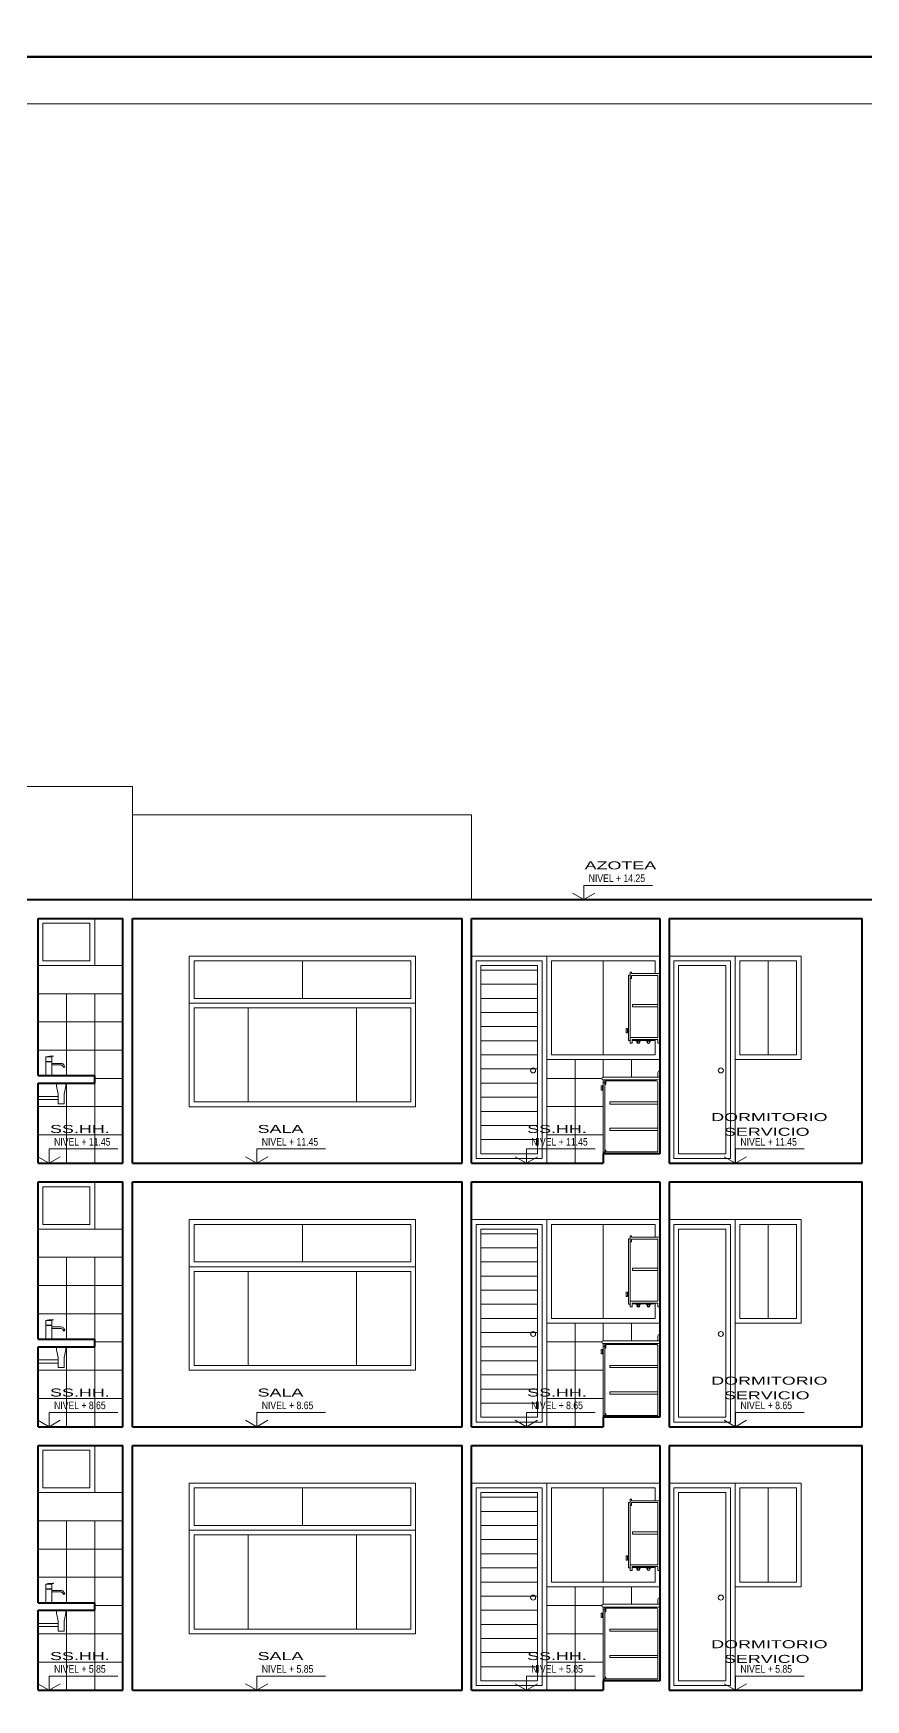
# Model space of a CAD drawing. Header units: inches. Extents: x 155.3 to 248.5, y 20.6 to 88.6.
# Drawn here: x 216.21 to 225.04, y 37.12 to 54.82 of the extents above; entities that cross this region are included whole.
import ezdxf

# ---------------------------------------------------------------- set-up
doc = ezdxf.new("R2010")
doc.units = ezdxf.units.IN
doc.header["$MEASUREMENT"] = 0
doc.layers.add('MURO', color=7, linetype='Continuous')
doc.layers.add('TEXTURAS', color=251, linetype='Continuous')
doc.styles.add('ARIAL', font='ARIALN.TTF')
doc.styles.add('COTA-DETA', font='swissel.ttf', dxfattribs={"width": 1.5})

msp = doc.modelspace()

# ---------------------------------------------------------------- hatches: boundary and pattern name
at = {"layer": 'TEXTURAS', "lineweight": 0}
h = msp.add_hatch(dxfattribs=at)
h.set_pattern_fill('_USER', color=251, scale=0.15, style=0, pattern_type=0)
h.set_pattern_definition([(0, (220.9578, 42.91835), (0, 0.15), [])])
h.paths.add_polyline_path([(221.558, 44.918), (220.958, 44.918), (220.958, 42.918), (221.558, 42.918)])
h = msp.add_hatch(dxfattribs=at)
h.set_pattern_fill('_USER', color=251, scale=0.3, style=0, double=1, pattern_type=0)
h.set_pattern_definition([(0, (216.2578, 42.81835), (0, 0.3), []), (90, (216.2578, 42.81835), (-0.3, 2e-17), [])])
h.paths.add_polyline_path([(217.158, 44.618), (216.258, 44.618), (216.258, 43.748), (216.339, 43.748), (216.339, 43.894), (216.339, 43.946), (216.346, 43.946, -0.15979), (216.378, 43.953), (216.409, 43.957), (216.421, 43.955), (216.421, 43.953), (216.395, 43.947), (216.404, 43.946), (216.404, 43.897), (216.404, 43.878), (216.503, 43.878, -0.228457), (216.531, 43.862), (216.541, 43.843), (216.529, 43.834), (216.518, 43.853), (216.503, 43.863), (216.404, 43.863), (216.404, 43.748), (216.858, 43.748), (216.858, 43.668), (216.551, 43.668), (216.551, 43.636), (216.533, 43.552), (216.533, 43.447), (216.471, 43.447), (216.471, 43.495), (216.258, 43.495), (216.258, 42.818), (217.158, 42.818)])
h = msp.add_hatch(dxfattribs=at)
h.set_pattern_fill('_USER', color=251, scale=0.3, style=0, double=1, pattern_type=0)
h.set_pattern_definition([(0, (221.6578, 42.81835), (0, 0.3), []), (90, (221.6578, 42.81835), (-0.3, 2e-17), [])])
h.paths.add_polyline_path([(222.258, 43.612), (222.248, 43.612), (222.248, 43.593), (222.235, 43.593), (222.235, 43.638), (222.248, 43.638), (222.248, 43.632), (222.258, 43.632), (222.258, 43.675), (222.276, 43.675), (222.276, 43.692), (222.276, 43.702), (222.258, 43.702, -1), (222.258, 43.732), (222.838, 43.732), (222.838, 43.782, -0.414214), (222.858, 43.802), (222.858, 43.918), (221.658, 43.918), (221.658, 42.818), (222.258, 42.818), (222.258, 42.918), (222.276, 42.918), (222.276, 42.936), (222.258, 42.936)])
h = msp.add_hatch(dxfattribs=at)
h.set_pattern_fill('_USER', color=251, scale=0.15, style=0, pattern_type=0)
h.set_pattern_definition([(0, (220.9578, 40.11835), (0, 0.15), [])])
h.paths.add_polyline_path([(221.558, 42.118), (220.958, 42.118), (220.958, 40.118), (221.558, 40.118)])
h = msp.add_hatch(dxfattribs=at)
h.set_pattern_fill('_USER', color=251, scale=0.3, style=0, double=1, pattern_type=0)
h.set_pattern_definition([(0, (216.2578, 40.01835), (0, 0.3), []), (90, (216.2578, 40.01835), (-0.3, 2e-17), [])])
h.paths.add_polyline_path([(217.158, 41.818), (216.258, 41.818), (216.258, 40.948), (216.339, 40.948), (216.339, 41.094), (216.339, 41.146), (216.346, 41.146, -0.15979), (216.378, 41.153), (216.409, 41.157), (216.421, 41.155), (216.421, 41.153), (216.395, 41.147), (216.404, 41.146), (216.404, 41.097), (216.404, 41.078), (216.503, 41.078, -0.228457), (216.531, 41.062), (216.541, 41.043), (216.529, 41.034), (216.518, 41.053), (216.503, 41.063), (216.404, 41.063), (216.404, 40.948), (216.858, 40.948), (216.858, 40.868), (216.551, 40.868), (216.551, 40.836), (216.533, 40.752), (216.533, 40.647), (216.471, 40.647), (216.471, 40.695), (216.258, 40.695), (216.258, 40.018), (217.158, 40.018)])
h = msp.add_hatch(dxfattribs=at)
h.set_pattern_fill('_USER', color=251, scale=0.3, style=0, double=1, pattern_type=0)
h.set_pattern_definition([(0, (221.6578, 40.01835), (0, 0.3), []), (90, (221.6578, 40.01835), (-0.3, 2e-17), [])])
h.paths.add_polyline_path([(222.258, 40.812), (222.248, 40.812), (222.248, 40.793), (222.235, 40.793), (222.235, 40.838), (222.248, 40.838), (222.248, 40.832), (222.258, 40.832), (222.258, 40.875), (222.276, 40.875), (222.276, 40.892), (222.276, 40.902), (222.258, 40.902, -1), (222.258, 40.932), (222.838, 40.932), (222.838, 40.982, -0.414214), (222.858, 41.002), (222.858, 41.118), (221.658, 41.118), (221.658, 40.018), (222.258, 40.018), (222.258, 40.118), (222.276, 40.118), (222.276, 40.136), (222.258, 40.136)])
h = msp.add_hatch(dxfattribs=at)
h.set_pattern_fill('_USER', color=251, scale=0.15, style=0, pattern_type=0)
h.set_pattern_definition([(0, (220.9578, 37.31835), (0, 0.15), [])])
h.paths.add_polyline_path([(221.558, 39.318), (220.958, 39.318), (220.958, 37.318), (221.558, 37.318)])
h = msp.add_hatch(dxfattribs=at)
h.set_pattern_fill('_USER', color=251, scale=0.3, style=0, double=1, pattern_type=0)
h.set_pattern_definition([(0, (216.2578, 37.21835), (0, 0.3), []), (90, (216.2578, 37.21835), (-0.3, 2e-17), [])])
h.paths.add_polyline_path([(217.158, 39.018), (216.258, 39.018), (216.258, 38.148), (216.339, 38.148), (216.339, 38.294), (216.339, 38.346), (216.346, 38.346, -0.15979), (216.378, 38.353), (216.409, 38.357), (216.421, 38.355), (216.421, 38.353), (216.395, 38.347), (216.404, 38.346), (216.404, 38.297), (216.404, 38.278), (216.503, 38.278, -0.228457), (216.531, 38.262), (216.541, 38.243), (216.529, 38.234), (216.518, 38.253), (216.503, 38.263), (216.404, 38.263), (216.404, 38.148), (216.858, 38.148), (216.858, 38.068), (216.551, 38.068), (216.551, 38.036), (216.533, 37.952), (216.533, 37.847), (216.471, 37.847), (216.471, 37.895), (216.258, 37.895), (216.258, 37.218), (217.158, 37.218)])
h = msp.add_hatch(dxfattribs=at)
h.set_pattern_fill('_USER', color=251, scale=0.3, style=0, double=1, pattern_type=0)
h.set_pattern_definition([(0, (221.6578, 37.21835), (0, 0.3), []), (90, (221.6578, 37.21835), (-0.3, 2e-17), [])])
h.paths.add_polyline_path([(222.258, 38.012), (222.248, 38.012), (222.248, 37.993), (222.235, 37.993), (222.235, 38.038), (222.248, 38.038), (222.248, 38.032), (222.258, 38.032), (222.258, 38.075), (222.276, 38.075), (222.276, 38.092), (222.276, 38.102), (222.258, 38.102, -1), (222.258, 38.132), (222.838, 38.132), (222.838, 38.182, -0.414214), (222.858, 38.202), (222.858, 38.318), (221.658, 38.318), (221.658, 37.218), (222.258, 37.218), (222.258, 37.318), (222.276, 37.318), (222.276, 37.336), (222.258, 37.336)])

# ---------------------------------------------------------------- linework, layer by layer
at = {"color": 144, "lineweight": 9}
for p, q in [((222.05, 45.618), (221.932, 45.686)), ((222.05, 45.618), (222.05, 45.769)), ((222.05, 45.769), (222.781, 45.769)), ((222.05, 45.618), (222.168, 45.686)), ((216.374, 42.818), (216.256, 42.886)), ((216.374, 42.818), (216.374, 42.969)), ((216.374, 42.969), (217.105, 42.969)), ((216.374, 42.818), (216.492, 42.886)), ((218.578, 42.818), (218.461, 42.886)), ((218.578, 42.818), (218.578, 42.969)), ((218.578, 42.969), (219.309, 42.969)), ((218.578, 42.818), (218.696, 42.886)), ((221.441, 42.818), (221.323, 42.886)), ((221.441, 42.818), (221.441, 42.969)), ((221.441, 42.969), (222.171, 42.969)), ((221.441, 42.818), (221.559, 42.886)), ((223.66, 42.818), (223.542, 42.886)), ((223.66, 42.818), (223.66, 42.969)), ((223.66, 42.969), (224.391, 42.969)), ((223.66, 42.818), (223.778, 42.886)), ((216.374, 40.018), (216.256, 40.086)), ((216.374, 40.018), (216.374, 40.169)), ((216.374, 40.169), (217.105, 40.169)), ((216.374, 40.018), (216.492, 40.086)), ((218.578, 40.018), (218.461, 40.086)), ((218.578, 40.018), (218.578, 40.169)), ((218.578, 40.169), (219.309, 40.169)), ((218.578, 40.018), (218.696, 40.086)), ((221.441, 40.018), (221.323, 40.086)), ((221.441, 40.018), (221.441, 40.169)), ((221.441, 40.169), (222.171, 40.169)), ((221.441, 40.018), (221.559, 40.086)), ((223.66, 40.018), (223.542, 40.086)), ((223.66, 40.018), (223.66, 40.169)), ((223.66, 40.169), (224.391, 40.169)), ((223.66, 40.018), (223.778, 40.086)), ((216.374, 37.218), (216.374, 37.369)), ((216.374, 37.369), (217.105, 37.369)), ((218.578, 37.218), (218.578, 37.369)), ((218.578, 37.369), (219.309, 37.369)), ((221.441, 37.218), (221.441, 37.369)), ((221.441, 37.369), (222.171, 37.369)), ((223.66, 37.218), (223.66, 37.369)), ((223.66, 37.369), (224.391, 37.369)), ((216.374, 37.218), (216.256, 37.286)), ((216.374, 37.218), (216.492, 37.286)), ((218.578, 37.218), (218.461, 37.286)), ((218.578, 37.218), (218.696, 37.286)), ((221.441, 37.218), (221.323, 37.286)), ((221.441, 37.218), (221.559, 37.286)), ((223.66, 37.218), (223.542, 37.286)), ((223.66, 37.218), (223.778, 37.286))]:
    msp.add_line(p, q, dxfattribs=at)
at = {"lineweight": 0}
msp.add_lwpolyline([(207.506, 54.071), (242.759, 54.071), (242.759, 21.071), (207.506, 21.071)], close=True, dxfattribs=at)
at = {"layer": 'MURO', "color": 7, "lineweight": 40}
for p, q in [((210.058, 45.618), (240.058, 45.618)), ((216.258, 45.418), (217.158, 45.418)), ((216.258, 43.748), (216.258, 45.418)), ((217.158, 42.818), (217.158, 45.418)), ((217.258, 45.418), (220.758, 45.418)), ((217.258, 42.818), (217.258, 45.418)), ((220.758, 42.818), (220.758, 45.418)), ((220.858, 45.418), (222.858, 45.418)), ((220.858, 42.818), (220.858, 45.418)), ((222.858, 45.418), (222.858, 42.918)), ((222.958, 45.418), (225.008, 45.418)), ((222.958, 45.418), (222.958, 42.818)), ((225.008, 42.818), (225.008, 45.418)), ((216.258, 43.748), (216.858, 43.748)), ((216.858, 43.668), (216.858, 43.748)), ((216.258, 43.668), (216.858, 43.668)), ((216.258, 42.818), (216.258, 43.668)), ((222.858, 42.918), (222.258, 42.918)), ((222.258, 42.918), (222.258, 42.818)), ((222.258, 42.918), (222.258, 42.818)), ((216.258, 42.818), (217.158, 42.818)), ((217.258, 42.818), (220.758, 42.818)), ((220.858, 42.818), (222.258, 42.818)), ((222.958, 42.818), (225.008, 42.818)), ((216.258, 42.618), (217.158, 42.618)), ((216.258, 40.948), (216.258, 42.618)), ((217.158, 40.018), (217.158, 42.618)), ((217.258, 42.618), (220.758, 42.618)), ((217.258, 40.018), (217.258, 42.618)), ((220.758, 40.018), (220.758, 42.618)), ((220.858, 42.618), (222.858, 42.618)), ((220.858, 40.018), (220.858, 42.618)), ((222.858, 42.618), (222.858, 40.118)), ((222.958, 42.618), (225.008, 42.618)), ((222.958, 42.618), (222.958, 40.018)), ((225.008, 40.018), (225.008, 42.618)), ((216.258, 40.948), (216.858, 40.948)), ((216.858, 40.868), (216.858, 40.948)), ((216.258, 40.868), (216.858, 40.868)), ((216.258, 40.018), (216.258, 40.868)), ((216.258, 40.018), (217.158, 40.018)), ((217.258, 40.018), (220.758, 40.018)), ((220.858, 40.018), (222.258, 40.018)), ((222.858, 40.118), (222.258, 40.118)), ((222.258, 40.118), (222.258, 40.018)), ((222.258, 40.118), (222.258, 40.018)), ((222.958, 40.018), (225.008, 40.018)), ((216.258, 39.818), (217.158, 39.818)), ((216.258, 38.148), (216.258, 39.818)), ((217.158, 37.218), (217.158, 39.818)), ((217.258, 39.818), (220.758, 39.818)), ((217.258, 37.218), (217.258, 39.818)), ((220.758, 37.218), (220.758, 39.818)), ((220.858, 39.818), (222.858, 39.818)), ((220.858, 37.218), (220.858, 39.818)), ((222.858, 39.818), (222.858, 37.318)), ((222.958, 39.818), (225.008, 39.818)), ((222.958, 39.818), (222.958, 37.218)), ((225.008, 37.218), (225.008, 39.818)), ((216.258, 38.148), (216.858, 38.148)), ((216.258, 38.068), (216.858, 38.068)), ((216.258, 37.218), (216.258, 38.068)), ((216.858, 38.068), (216.858, 38.148)), ((216.258, 37.218), (217.158, 37.218)), ((217.258, 37.218), (220.758, 37.218)), ((220.858, 37.218), (222.258, 37.218)), ((222.858, 37.318), (222.258, 37.318)), ((222.258, 37.318), (222.258, 37.218)), ((222.258, 37.318), (222.258, 37.218)), ((222.958, 37.218), (225.008, 37.218))]:
    msp.add_line(p, q, dxfattribs=at)
for points in [[(248.457, 88.571), (207.006, 88.571), (207.006, 54.571), (248.457, 54.571)], [(248.457, 54.571), (207.006, 54.571), (207.006, 20.571), (248.457, 20.571)]]:
    msp.add_lwpolyline(points, close=True, dxfattribs=at)
at = {"layer": 'TEXTURAS', "color": 251, "lineweight": 0}
for p, q in [((217.258, 46.818), (214.258, 46.818)), ((217.258, 45.618), (217.258, 46.818)), ((220.858, 46.518), (217.258, 46.518)), ((220.858, 45.618), (220.858, 46.518)), ((219.063, 44.968), (219.063, 44.568)), ((222.258, 44.968), (222.258, 43.968)), ((224.008, 44.968), (224.008, 43.968)), ((216.258, 44.918), (217.158, 44.918)), ((222.858, 44.832), (222.557, 44.832)), ((222.838, 44.812), (222.557, 44.812)), ((222.838, 44.152), (222.838, 44.812)), ((216.258, 44.618), (217.158, 44.618)), ((217.913, 44.568), (219.063, 44.568)), ((218.488, 44.468), (218.488, 43.468)), ((219.063, 44.568), (220.213, 44.568)), ((219.638, 44.468), (219.638, 43.468)), ((222.515, 44.241, 0.218), (222.525, 44.241, 0.218)), ((222.515, 44.221, 0.218), (222.525, 44.221, 0.218)), ((222.543, 44.152), (222.838, 44.152)), ((222.543, 44.092), (222.543, 44.152)), ((222.543, 44.092), (222.563, 44.092)), ((222.563, 44.132), (222.838, 44.132)), ((222.563, 44.092), (222.563, 44.132)), ((222.617, 44.112), (222.602, 44.122)), ((222.643, 44.112), (222.658, 44.122)), ((222.725, 44.112), (222.71, 44.122)), ((222.752, 44.112), (222.766, 44.122)), ((222.838, 44.092), (222.838, 44.132)), ((222.838, 44.092), (222.858, 44.092)), ((216.339, 43.946), (216.339, 43.897)), ((216.339, 43.946), (216.404, 43.946)), ((216.378, 43.953), (216.409, 43.957)), ((216.421, 43.953), (216.395, 43.947)), ((216.404, 43.946), (216.395, 43.947)), ((216.404, 43.897), (216.404, 43.946)), ((216.421, 43.955), (216.409, 43.957)), ((216.421, 43.953), (216.421, 43.955)), ((216.339, 43.897), (216.404, 43.897)), ((216.339, 43.748), (216.339, 43.894)), ((216.339, 43.894), (216.404, 43.894)), ((216.34, 43.894), (216.34, 43.897)), ((216.402, 43.897), (216.402, 43.894)), ((216.404, 43.894), (216.404, 43.748)), ((216.404, 43.878), (216.503, 43.878)), ((216.404, 43.863), (216.503, 43.863)), ((216.518, 43.853), (216.503, 43.863)), ((216.529, 43.834), (216.518, 43.853)), ((216.541, 43.843), (216.529, 43.834)), ((216.541, 43.843), (216.531, 43.862)), ((222.858, 43.732), (222.258, 43.732)), ((222.838, 43.732), (222.838, 43.782)), ((216.453, 43.668), (216.453, 43.636)), ((216.471, 43.552), (216.453, 43.636)), ((216.471, 43.447), (216.471, 43.552)), ((216.533, 43.552), (216.551, 43.636)), ((216.533, 43.552), (216.533, 43.447)), ((216.551, 43.636), (216.551, 43.668)), ((222.248, 43.632), (222.258, 43.632)), ((222.248, 43.612), (222.258, 43.612)), ((222.858, 43.702), (222.258, 43.702)), ((222.276, 43.675), (222.258, 43.675)), ((222.276, 43.675), (222.276, 43.702)), ((222.818, 43.692), (222.285, 43.692)), ((222.838, 42.938), (222.838, 43.672)), ((216.258, 43.527), (216.471, 43.527)), ((216.471, 43.495), (216.258, 43.495)), ((216.533, 43.447), (216.471, 43.447)), ((222.276, 42.936), (222.258, 42.936)), ((222.838, 42.938), (222.285, 42.938)), ((219.063, 42.168), (219.063, 41.768)), ((222.258, 42.168), (222.258, 41.168)), ((224.008, 42.168), (224.008, 41.168)), ((216.258, 42.118), (217.158, 42.118)), ((222.858, 42.032), (222.557, 42.032)), ((222.838, 42.012), (222.557, 42.012)), ((222.838, 41.352), (222.838, 42.012)), ((216.258, 41.818), (217.158, 41.818)), ((217.913, 41.768), (219.063, 41.768)), ((218.488, 41.668), (218.488, 40.668)), ((219.063, 41.768), (220.213, 41.768)), ((219.638, 41.668), (219.638, 40.668)), ((222.515, 41.441, 0.218), (222.525, 41.441, 0.218)), ((222.515, 41.421, 0.218), (222.525, 41.421, 0.218)), ((222.543, 41.352), (222.838, 41.352)), ((222.543, 41.292), (222.543, 41.352)), ((222.543, 41.292), (222.563, 41.292)), ((222.563, 41.332), (222.838, 41.332)), ((222.563, 41.292), (222.563, 41.332)), ((222.617, 41.312), (222.602, 41.322)), ((222.643, 41.312), (222.658, 41.322)), ((222.725, 41.312), (222.71, 41.322)), ((222.752, 41.312), (222.766, 41.322)), ((222.838, 41.292), (222.838, 41.332)), ((222.838, 41.292), (222.858, 41.292)), ((216.339, 41.146), (216.339, 41.097)), ((216.339, 41.146), (216.404, 41.146)), ((216.339, 41.097), (216.404, 41.097)), ((216.339, 40.948), (216.339, 41.094)), ((216.339, 41.094), (216.404, 41.094)), ((216.34, 41.094), (216.34, 41.097)), ((216.378, 41.153), (216.409, 41.157)), ((216.421, 41.153), (216.395, 41.147)), ((216.404, 41.146), (216.395, 41.147)), ((216.402, 41.097), (216.402, 41.094)), ((216.404, 41.097), (216.404, 41.146)), ((216.404, 41.094), (216.404, 40.948)), ((216.404, 41.078), (216.503, 41.078)), ((216.421, 41.155), (216.409, 41.157)), ((216.421, 41.153), (216.421, 41.155)), ((216.404, 41.063), (216.503, 41.063)), ((216.518, 41.053), (216.503, 41.063)), ((216.529, 41.034), (216.518, 41.053)), ((216.541, 41.043), (216.529, 41.034)), ((216.541, 41.043), (216.531, 41.062)), ((222.858, 40.932), (222.258, 40.932)), ((222.858, 40.902), (222.258, 40.902)), ((222.276, 40.875), (222.276, 40.902)), ((222.838, 40.932), (222.838, 40.982)), ((216.258, 40.727), (216.471, 40.727)), ((216.453, 40.868), (216.453, 40.836)), ((216.471, 40.752), (216.453, 40.836)), ((216.471, 40.647), (216.471, 40.752)), ((216.533, 40.752), (216.551, 40.836)), ((216.533, 40.752), (216.533, 40.647)), ((216.551, 40.836), (216.551, 40.868)), ((222.248, 40.832), (222.258, 40.832)), ((222.248, 40.812), (222.258, 40.812)), ((222.276, 40.875), (222.258, 40.875)), ((222.818, 40.892), (222.285, 40.892)), ((222.838, 40.138), (222.838, 40.872)), ((216.471, 40.695), (216.258, 40.695)), ((216.533, 40.647), (216.471, 40.647)), ((222.276, 40.136), (222.258, 40.136)), ((222.838, 40.138), (222.285, 40.138)), ((216.258, 39.318), (217.158, 39.318)), ((219.063, 39.368), (219.063, 38.968)), ((222.258, 39.368), (222.258, 38.368)), ((224.008, 39.368), (224.008, 38.368)), ((222.858, 39.232), (222.557, 39.232)), ((222.838, 39.212), (222.557, 39.212)), ((222.838, 38.552), (222.838, 39.212)), ((216.258, 39.018), (217.158, 39.018)), ((217.913, 38.968), (219.063, 38.968)), ((219.063, 38.968), (220.213, 38.968)), ((218.488, 38.868), (218.488, 37.868)), ((219.638, 38.868), (219.638, 37.868)), ((222.515, 38.641, 0.218), (222.525, 38.641, 0.218)), ((222.515, 38.621, 0.218), (222.525, 38.621, 0.218)), ((222.543, 38.552), (222.838, 38.552)), ((222.543, 38.492), (222.543, 38.552)), ((222.543, 38.492), (222.563, 38.492)), ((222.563, 38.532), (222.838, 38.532)), ((222.563, 38.492), (222.563, 38.532)), ((222.617, 38.512), (222.602, 38.522)), ((222.643, 38.512), (222.658, 38.522)), ((222.725, 38.512), (222.71, 38.522)), ((222.752, 38.512), (222.766, 38.522)), ((222.838, 38.492), (222.838, 38.532)), ((222.838, 38.492), (222.858, 38.492)), ((216.339, 38.346), (216.339, 38.297)), ((216.339, 38.346), (216.404, 38.346)), ((216.339, 38.297), (216.404, 38.297)), ((216.339, 38.148), (216.339, 38.294)), ((216.339, 38.294), (216.404, 38.294)), ((216.34, 38.294), (216.34, 38.297)), ((216.378, 38.353), (216.409, 38.357)), ((216.421, 38.353), (216.395, 38.347)), ((216.404, 38.346), (216.395, 38.347)), ((216.402, 38.297), (216.402, 38.294)), ((216.404, 38.297), (216.404, 38.346)), ((216.404, 38.294), (216.404, 38.148)), ((216.404, 38.278), (216.503, 38.278)), ((216.404, 38.263), (216.503, 38.263)), ((216.421, 38.355), (216.409, 38.357)), ((216.421, 38.353), (216.421, 38.355)), ((216.518, 38.253), (216.503, 38.263)), ((216.529, 38.234), (216.518, 38.253)), ((216.541, 38.243), (216.529, 38.234)), ((216.541, 38.243), (216.531, 38.262)), ((216.453, 38.068), (216.453, 38.036)), ((216.551, 38.036), (216.551, 38.068)), ((222.858, 38.132), (222.258, 38.132)), ((222.858, 38.102), (222.258, 38.102)), ((222.276, 38.075), (222.258, 38.075)), ((222.276, 38.075), (222.276, 38.102)), ((222.818, 38.092), (222.285, 38.092)), ((222.838, 38.132), (222.838, 38.182)), ((222.838, 37.338), (222.838, 38.072)), ((216.258, 37.927), (216.471, 37.927)), ((216.471, 37.895), (216.258, 37.895)), ((216.471, 37.952), (216.453, 38.036)), ((216.471, 37.847), (216.471, 37.952)), ((216.533, 37.952), (216.551, 38.036)), ((216.533, 37.952), (216.533, 37.847)), ((222.248, 38.032), (222.258, 38.032)), ((222.248, 38.012), (222.258, 38.012)), ((216.533, 37.847), (216.471, 37.847)), ((222.276, 37.336), (222.258, 37.336)), ((222.838, 37.338), (222.285, 37.338))]:
    msp.add_line(p, q, dxfattribs=at)
for points in [[(216.258, 45.418), (216.858, 45.418), (216.858, 44.918), (216.258, 44.918)], [(216.308, 45.368), (216.808, 45.368), (216.808, 44.968), (216.308, 44.968)], [(217.863, 45.018), (220.263, 45.018), (220.263, 44.518), (217.863, 44.518)], [(217.913, 44.968), (220.213, 44.968), (220.213, 44.568), (217.913, 44.568)], [(221.658, 45.018), (220.858, 45.018), (220.858, 42.818), (221.658, 42.818)], [(221.608, 44.968), (220.908, 44.968), (220.908, 42.868), (221.608, 42.868)], [(221.658, 45.018), (222.858, 45.018), (222.858, 43.918), (221.658, 43.918)], [(223.658, 45.018), (222.958, 45.018), (222.958, 42.818), (223.658, 42.818)], [(223.608, 44.968), (223.008, 44.968), (223.008, 42.868), (223.608, 42.868)], [(223.658, 45.018), (224.358, 45.018), (224.358, 43.918), (223.658, 43.918)], [(223.708, 44.968), (224.308, 44.968), (224.308, 43.968), (223.708, 43.968)], [(221.558, 44.918), (220.958, 44.918), (220.958, 42.918), (221.558, 42.918)], [(223.558, 44.918), (223.058, 44.918), (223.058, 42.918), (223.558, 42.918)], [(217.863, 44.518), (220.263, 44.518), (220.263, 43.418), (217.863, 43.418)], [(217.913, 44.468), (220.213, 44.468), (220.213, 43.468), (217.913, 43.468)], [(222.838, 44.502), (222.568, 44.502), (222.568, 44.478), (222.838, 44.478)], [(222.798, 44.132), (222.57, 44.132), (222.57, 44.122), (222.798, 44.122)], [(222.248, 43.638), (222.235, 43.638), (222.235, 43.593), (222.248, 43.593)], [(222.276, 43.675), (222.258, 43.675), (222.258, 42.936), (222.276, 42.936)], [(216.258, 42.618), (216.858, 42.618), (216.858, 42.118), (216.258, 42.118)], [(216.308, 42.568), (216.808, 42.568), (216.808, 42.168), (216.308, 42.168)], [(217.863, 42.218), (220.263, 42.218), (220.263, 41.718), (217.863, 41.718)], [(217.913, 42.168), (220.213, 42.168), (220.213, 41.768), (217.913, 41.768)], [(221.658, 42.218), (220.858, 42.218), (220.858, 40.018), (221.658, 40.018)], [(221.608, 42.168), (220.908, 42.168), (220.908, 40.068), (221.608, 40.068)], [(221.658, 42.218), (222.858, 42.218), (222.858, 41.118), (221.658, 41.118)], [(223.658, 42.218), (222.958, 42.218), (222.958, 40.018), (223.658, 40.018)], [(223.608, 42.168), (223.008, 42.168), (223.008, 40.068), (223.608, 40.068)], [(223.658, 42.218), (224.358, 42.218), (224.358, 41.118), (223.658, 41.118)], [(223.708, 42.168), (224.308, 42.168), (224.308, 41.168), (223.708, 41.168)], [(221.558, 42.118), (220.958, 42.118), (220.958, 40.118), (221.558, 40.118)], [(223.558, 42.118), (223.058, 42.118), (223.058, 40.118), (223.558, 40.118)], [(217.863, 41.718), (220.263, 41.718), (220.263, 40.618), (217.863, 40.618)], [(217.913, 41.668), (220.213, 41.668), (220.213, 40.668), (217.913, 40.668)], [(222.838, 41.702), (222.568, 41.702), (222.568, 41.678), (222.838, 41.678)], [(222.798, 41.332), (222.57, 41.332), (222.57, 41.322), (222.798, 41.322)], [(222.248, 40.838), (222.235, 40.838), (222.235, 40.793), (222.248, 40.793)], [(222.276, 40.875), (222.258, 40.875), (222.258, 40.136), (222.276, 40.136)], [(216.258, 39.818), (216.858, 39.818), (216.858, 39.318), (216.258, 39.318)], [(216.308, 39.768), (216.808, 39.768), (216.808, 39.368), (216.308, 39.368)], [(217.863, 39.418), (220.263, 39.418), (220.263, 38.918), (217.863, 38.918)], [(217.913, 39.368), (220.213, 39.368), (220.213, 38.968), (217.913, 38.968)], [(221.658, 39.418), (220.858, 39.418), (220.858, 37.218), (221.658, 37.218)], [(221.608, 39.368), (220.908, 39.368), (220.908, 37.268), (221.608, 37.268)], [(221.558, 39.318), (220.958, 39.318), (220.958, 37.318), (221.558, 37.318)], [(221.658, 39.418), (222.858, 39.418), (222.858, 38.318), (221.658, 38.318)], [(223.658, 39.418), (222.958, 39.418), (222.958, 37.218), (223.658, 37.218)], [(223.608, 39.368), (223.008, 39.368), (223.008, 37.268), (223.608, 37.268)], [(223.558, 39.318), (223.058, 39.318), (223.058, 37.318), (223.558, 37.318)], [(223.658, 39.418), (224.358, 39.418), (224.358, 38.318), (223.658, 38.318)], [(223.708, 39.368), (224.308, 39.368), (224.308, 38.368), (223.708, 38.368)], [(217.863, 38.918), (220.263, 38.918), (220.263, 37.818), (217.863, 37.818)], [(217.913, 38.868), (220.213, 38.868), (220.213, 37.868), (217.913, 37.868)], [(222.838, 38.902), (222.568, 38.902), (222.568, 38.878), (222.838, 38.878)], [(222.798, 38.532), (222.57, 38.532), (222.57, 38.522), (222.798, 38.522)], [(222.276, 38.075), (222.258, 38.075), (222.258, 37.336), (222.276, 37.336)], [(222.248, 38.038), (222.235, 38.038), (222.235, 37.993), (222.248, 37.993)]]:
    msp.add_lwpolyline(points, close=True, dxfattribs=at)
for points in [[(222.808, 44.132), (222.808, 43.968), (221.708, 43.968), (221.708, 44.968), (222.808, 44.968), (222.808, 44.832)], [(222.276, 43.692), (222.276, 43.653), (222.285, 43.653), (222.285, 43.692)], [(222.276, 42.918), (222.276, 42.957), (222.285, 42.957), (222.285, 42.938)], [(222.808, 41.332), (222.808, 41.168), (221.708, 41.168), (221.708, 42.168), (222.808, 42.168), (222.808, 42.032)], [(222.276, 40.892), (222.276, 40.853), (222.285, 40.853), (222.285, 40.892)], [(222.276, 40.118), (222.276, 40.157), (222.285, 40.157), (222.285, 40.138)], [(222.808, 38.532), (222.808, 38.368), (221.708, 38.368), (221.708, 39.368), (222.808, 39.368), (222.808, 39.232)], [(222.276, 38.092), (222.276, 38.053), (222.285, 38.053), (222.285, 38.092)], [(222.276, 37.318), (222.276, 37.357), (222.285, 37.357), (222.285, 37.338)]]:
    msp.add_lwpolyline(points, dxfattribs=at)
at = {"layer": 'TEXTURAS', "color": 251, "lineweight": 0, "elevation": 0.218}
for points in [[(222.543, 44.814), (222.525, 44.814), (222.525, 44.12), (222.543, 44.12)], [(222.515, 44.247), (222.502, 44.247), (222.502, 44.202), (222.515, 44.202)], [(222.837, 43.469), (222.329, 43.469), (222.329, 43.446), (222.837, 43.446)], [(222.837, 43.189), (222.329, 43.189), (222.329, 43.165), (222.837, 43.165)], [(222.543, 42.014), (222.525, 42.014), (222.525, 41.32), (222.543, 41.32)], [(222.515, 41.447), (222.502, 41.447), (222.502, 41.402), (222.515, 41.402)], [(222.837, 40.669), (222.329, 40.669), (222.329, 40.646), (222.837, 40.646)], [(222.837, 40.389), (222.329, 40.389), (222.329, 40.365), (222.837, 40.365)], [(222.543, 39.214), (222.525, 39.214), (222.525, 38.52), (222.543, 38.52)], [(222.515, 38.647), (222.502, 38.647), (222.502, 38.602), (222.515, 38.602)], [(222.837, 37.869), (222.329, 37.869), (222.329, 37.846), (222.837, 37.846)], [(222.837, 37.589), (222.329, 37.589), (222.329, 37.565), (222.837, 37.565)]]:
    msp.add_lwpolyline(points, close=True, dxfattribs=at)
for points in [[(222.557, 44.832), (222.557, 44.847), (222.543, 44.847), (222.543, 44.781), (222.557, 44.781), (222.557, 44.812)], [(222.557, 42.032), (222.557, 42.047), (222.543, 42.047), (222.543, 41.981), (222.557, 41.981), (222.557, 42.012)], [(222.557, 39.232), (222.557, 39.247), (222.543, 39.247), (222.543, 39.181), (222.557, 39.181), (222.557, 39.212)]]:
    msp.add_lwpolyline(points, dxfattribs=at)
at = {"layer": 'TEXTURAS', "color": 251, "lineweight": 0}
for centre, radius in [((222.63, 44.104), 0.0151), ((222.63, 44.104), 0.0101), ((222.738, 44.104), 0.0151), ((222.738, 44.104), 0.0101), ((221.513, 43.803), 0.0267), ((223.506, 43.803), 0.0267), ((222.63, 41.304), 0.0151), ((222.63, 41.304), 0.0101), ((222.738, 41.304), 0.0151), ((222.738, 41.304), 0.0101), ((221.513, 41.003), 0.0267), ((223.506, 41.003), 0.0267), ((222.63, 38.504), 0.0151), ((222.63, 38.504), 0.0101), ((222.738, 38.504), 0.0151), ((222.738, 38.504), 0.0101), ((221.513, 38.203), 0.0267), ((223.506, 38.203), 0.0267)]:
    msp.add_circle(centre, radius, dxfattribs=at)
for centre, radius, start, end in [((216.373, 43.9), 0.0528, 84.1334, 120.2594), ((216.5, 43.841), 0.0373, 32.9137, 84.3887), ((222.258, 43.717), 0.015, 90, 270), ((222.858, 43.782), 0.02, 90, 180), ((222.818, 43.672), 0.02, 360, 90), ((216.373, 41.1), 0.0528, 84.1334, 120.2594), ((216.5, 41.041), 0.0373, 32.9137, 84.3887), ((222.258, 40.917), 0.015, 90, 270), ((222.858, 40.982), 0.02, 90, 180), ((222.818, 40.872), 0.02, 360, 90), ((216.373, 38.3), 0.0528, 84.1334, 120.2594), ((216.5, 38.241), 0.0373, 32.9137, 84.3887), ((222.258, 38.117), 0.015, 90, 270), ((222.818, 38.072), 0.02, 360, 90), ((222.858, 38.182), 0.02, 90, 180)]:
    msp.add_arc(centre, radius, start, end, dxfattribs=at)

# ---------------------------------------------------------------- texts
at = {"color": 7, "lineweight": 9, "style": 'COTA-DETA', "width": 1.6}
for s, p in [('AZOTEA', (222.06, 45.939)), ('SS.HH.', (216.384, 43.139)), ('SALA', (218.588, 43.139)), ('SS.HH.', (221.45, 43.139)), ('DORMITORIO', (223.404, 43.265)), ('SERVICIO', (223.54, 43.109)), ('DORMITORIO', (223.404, 40.465)), ('SS.HH.', (216.384, 40.339)), ('SALA', (218.588, 40.339)), ('SS.HH.', (221.45, 40.339)), ('SERVICIO', (223.54, 40.309)), ('DORMITORIO', (223.404, 37.665)), ('SS.HH.', (216.384, 37.539)), ('SALA', (218.588, 37.539)), ('SS.HH.', (221.45, 37.539)), ('SERVICIO', (223.54, 37.509))]:
    msp.add_text(s, height=0.085, dxfattribs=at).set_placement(p)
at = {"color": 7, "lineweight": 9, "style": 'ARIAL'}
for s, p in [('NIVEL + 14.25', (222.103, 45.805)), ('NIVEL + 11.45', (216.427, 43.005)), ('NIVEL + 11.45', (218.632, 43.005)), ('NIVEL + 11.45', (221.494, 43.005)), ('NIVEL + 11.45', (223.714, 43.005)), ('NIVEL + 8.65', (216.427, 40.205)), ('NIVEL + 8.65', (218.632, 40.205)), ('NIVEL + 8.65', (221.494, 40.205)), ('NIVEL + 8.65', (223.714, 40.205)), ('NIVEL + 5.85', (216.427, 37.405)), ('NIVEL + 5.85', (218.632, 37.405)), ('NIVEL + 5.85', (221.494, 37.405)), ('NIVEL + 5.85', (223.714, 37.405))]:
    msp.add_text(s, height=0.08, dxfattribs=at).set_placement(p)

doc.saveas('drawing.dxf')
